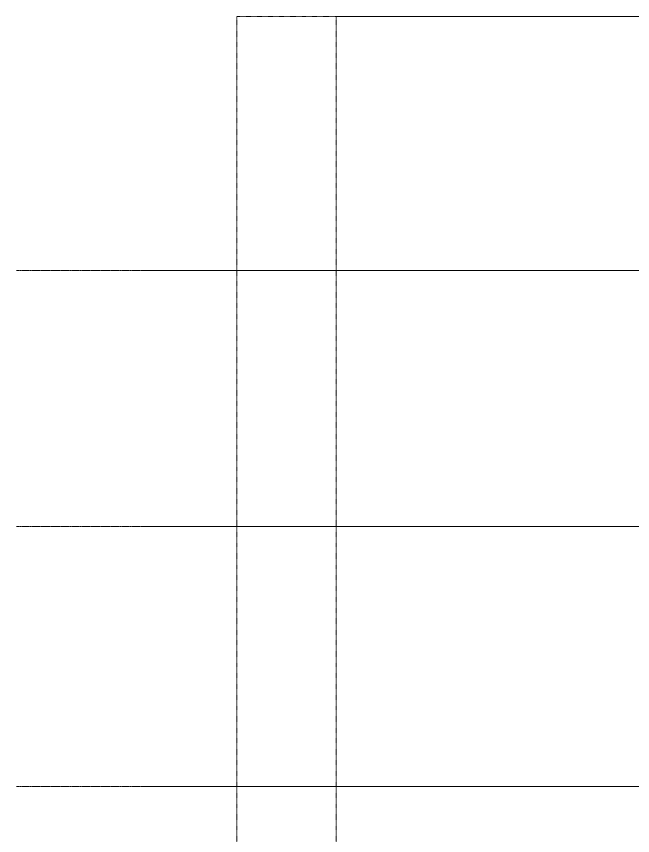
# Model space of a CAD drawing. Header units: inches. Extents: x 9594 to 15314, y -314 to 660.
# Drawn here: x 9594.3 to 9907, y 111.1 to 527 of the extents above; entities that cross this region are included whole.
import ezdxf

# ---------------------------------------------------------------- set-up
doc = ezdxf.new("R2010")
doc.units = ezdxf.units.IN
doc.header["$MEASUREMENT"] = 0
doc.linetypes.add('Aligning Line 1_8_', pattern=[0.25, 0.125, -0.125])
doc.linetypes.add('Grid Line 1_2_', pattern=[0.875, 0.5, -0.125, 0.125, -0.125])
for name, color, linetype, lineweight in [('0-1', 7, 'Continuous', 5), ('A-FLOR-LEVL-1', 51, 'Grid Line 1_2_', 9), ('G-ANNO-SYMB', 111, 'Aligning Line 1_8_', 9), ('G-ANNO-SYMB-1', 147, 'Aligning Line 1_8_', 9)]:
    doc.layers.add(name, color=color, linetype=linetype, lineweight=lineweight)

# ---------------------------------------------------------------- blocks, each defined once
blk = doc.blocks.new('CTR - 1st Phase -Stairs _ Elevators_rvt-1-BUILDING SECTION - EAST_WEST - LOOKING SOUTH2')
at = {"layer": 'A-FLOR-LEVL-1'}
for p, q in [((9594.29, 398), (12543.28, 398)), ((9594.29, 268), (12543.28, 268)), ((9594.29, 136), (12543.28, 136))]:
    blk.add_line(p, q, dxfattribs=at)
at = {"layer": 'G-ANNO-SYMB-1'}
for p, q in [((9706.24, 526.95), (9706.24, -183.11)), ((12446.61, 526.95), (9706.24, 526.95))]:
    blk.add_line(p, q, dxfattribs=at)

msp = doc.modelspace()

# ---------------------------------------------------------------- linework, layer by layer
at = {"layer": 'A-FLOR-LEVL-1'}
for p, q in [((9660.53, 398), (12376.06, 398)), ((9660.53, 268), (12376.06, 268)), ((9660.53, 136), (12376.06, 136))]:
    msp.add_line(p, q, dxfattribs=at)
at = {"layer": 'G-ANNO-SYMB'}
for p, q in [((9706.24, 526.95), (9706.24, -157.31)), ((12446.61, 526.95), (9706.24, 526.95)), ((9756.53, 526.95), (9756.53, -183.11)), ((12280.06, 526.95), (9756.53, 526.95))]:
    msp.add_line(p, q, dxfattribs=at)

# ---------------------------------------------------------------- block references
at = {"layer": '0-1'}
msp.add_blockref('CTR - 1st Phase -Stairs _ Elevators_rvt-1-BUILDING SECTION - EAST_WEST - LOOKING SOUTH2', (0, 0), dxfattribs=at)

doc.saveas('drawing.dxf')
